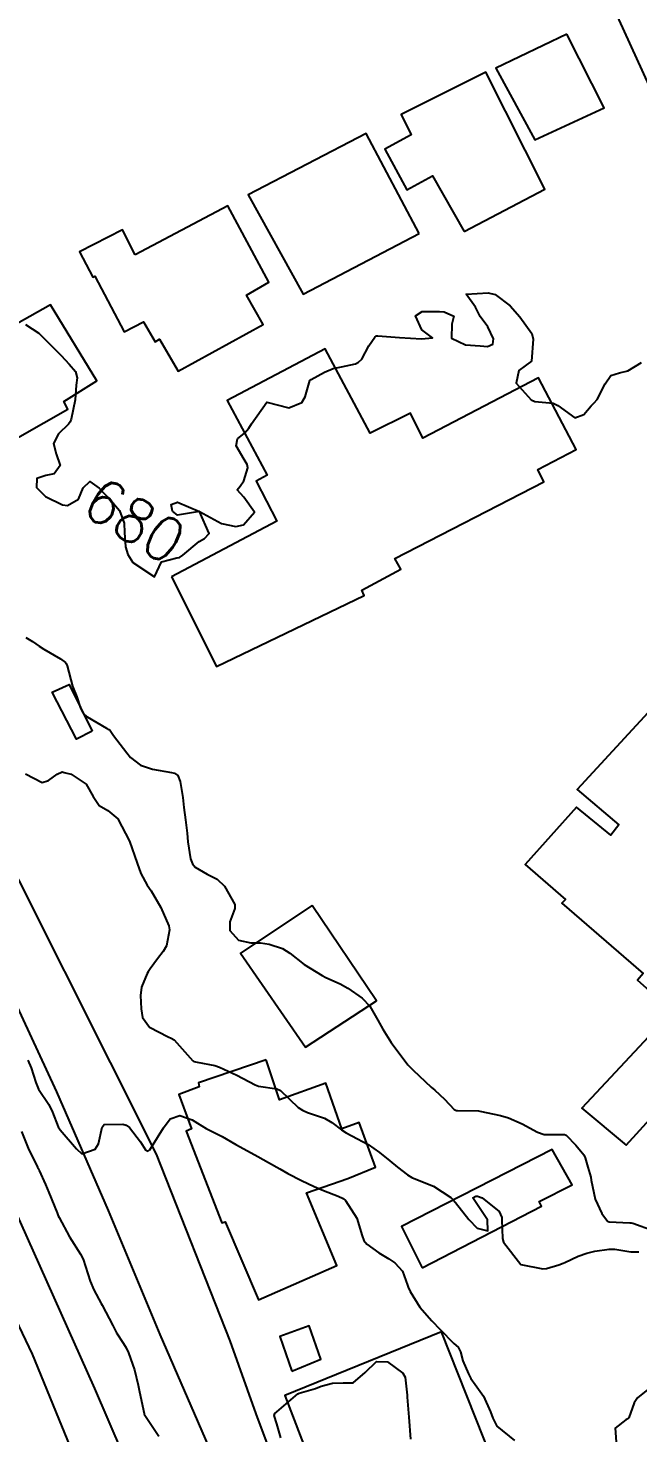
# Model space of a CAD drawing. Header units: metres. Extents: x 292545 to 299085, y 7450245 to 7463078.
# Drawn here: x 296910.8 to 296966.2, y 7453916.9 to 7454044.4 of the extents above; entities that cross this region are included whole.
import ezdxf
from ezdxf.enums import TextEntityAlignment as Align

# ---------------------------------------------------------------- set-up
doc = ezdxf.new("R2010")
doc.units = ezdxf.units.M
for name, color, linetype in [('Cotas', 45, 'Continuous'), ('Curvas de Nivel 1m', 11, 'Continuous'), ('Curvas de Nivel 5m', 15, 'Continuous'), ('Edificações', 30, 'Continuous'), ('Linha Férrea', 20, 'Continuous'), ('Vias Primárias', 230, 'Continuous')]:
    doc.layers.add(name, color=color, linetype=linetype)
doc.styles.add('Style-STANDARD', font='STANDARD.shx')

msp = doc.modelspace()

# ---------------------------------------------------------------- linework, layer by layer
at = {"layer": 'Curvas de Nivel 1m', "flags": 128}
for points, elevation in [([(296910.56, 7453989.06), (296911.15, 7453988.69), (296911.77, 7453988.26), (296912.19, 7453988), (296913.72, 7453987.12), (296914.17, 7453986.79), (296914.23, 7453986.71), (296914.26, 7453986.65), (296914.32, 7453986.5), (296914.81, 7453984.64), (296915.18, 7453983.68), (296915.52, 7453982.63), (296915.72, 7453982.23), (296916.12, 7453981.87), (296917.88, 7453980.82), (296918.1, 7453980.7), (296918.21, 7453980.6), (296918.53, 7453980.16), (296919.73, 7453978.58), (296920.07, 7453978.17), (296920.96, 7453977.46), (296922.06, 7453977.1), (296923.79, 7453976.8), (296924.05, 7453976.73), (296924.36, 7453976.53), (296924.59, 7453975.98), (296924.82, 7453974.52), (296924.91, 7453973.62), (296925.05, 7453972.52), (296925.22, 7453971.29), (296925.28, 7453970.52), (296925.51, 7453968.97), (296925.7, 7453968.51), (296925.95, 7453968.2), (296927.02, 7453967.57), (296927.94, 7453967.11), (296928.62, 7453966.47), (296929.54, 7453964.83), (296929.56, 7453964.46), (296929.1, 7453963.26), (296929.08, 7453962.47), (296929.87, 7453961.58), (296930.99, 7453961.33), (296931.87, 7453961.33), (296932.67, 7453961.23), (296933.87, 7453960.83), (296934.53, 7453960.4), (296935.85, 7453959.36), (296937.47, 7453958.37), (296937.83, 7453958.2), (296939.11, 7453957.63), (296939.82, 7453957.23), (296941.12, 7453956.33), (296941.8, 7453955.6), (296942.55, 7453954.31), (296942.98, 7453953.51), (296943.76, 7453952.29), (296945.28, 7453950.27), (296945.74, 7453949.78), (296947.39, 7453948.25), (296947.71, 7453947.96), (296948.6, 7453947.14), (296949.49, 7453946.22), (296949.61, 7453946.14), (296949.69, 7453946.12), (296949.79, 7453946.12), (296951.69, 7453946.09), (296951.82, 7453946.07), (296953.68, 7453945.65), (296954.42, 7453945.44), (296955.67, 7453944.92), (296957.06, 7453944.14), (296957.66, 7453943.94), (296959.5, 7453943.94), (296959.66, 7453943.89), (296960.53, 7453942.98), (296961.25, 7453942.09), (296961.38, 7453941.83), (296961.63, 7453940.96), (296961.88, 7453940.08), (296961.92, 7453939.78), (296962.28, 7453938.07), (296962.89, 7453936.76), (296963.42, 7453936.06), (296963.57, 7453936.01), (296965.45, 7453935.91), (296965.57, 7453935.91), (296965.7, 7453935.9), (296967.56, 7453935.24)], 681), ([(296910.54, 7453976.69), (296912.04, 7453975.88), (296912.63, 7453976.08), (296913.41, 7453976.66), (296913.86, 7453976.85), (296914.05, 7453976.81), (296914.17, 7453976.77), (296914.67, 7453976.64), (296916.04, 7453975.73), (296916.66, 7453974.61), (296917.22, 7453973.82), (296918.01, 7453973.35), (296918.91, 7453972.59), (296919.98, 7453970.58), (296920.67, 7453968.57), (296921.01, 7453967.63), (296921.59, 7453966.56), (296921.93, 7453966.07), (296922.82, 7453964.54), (296923.55, 7453962.87), (296923.61, 7453962.53), (296923.33, 7453961.08), (296923.04, 7453960.54), (296922.51, 7453959.89), (296921.84, 7453958.97), (296921.68, 7453958.72), (296921.59, 7453958.56), (296921.07, 7453957.32), (296920.96, 7453956.57), (296921.03, 7453955.34), (296921.16, 7453954.57), (296921.78, 7453953.68), (296923.49, 7453952.81), (296923.77, 7453952.69), (296924.02, 7453952.53), (296925.74, 7453950.64), (296925.82, 7453950.58), (296926.12, 7453950.5), (296927.74, 7453950.19), (296928.15, 7453950.06), (296929.73, 7453949.34), (296931.39, 7453948.44), (296931.71, 7453948.33), (296933.37, 7453948.08), (296933.71, 7453947.92), (296935.3, 7453946.39), (296935.69, 7453946.14), (296936.14, 7453945.93), (296937.68, 7453945.41), (296938.36, 7453945.04), (296939.24, 7453944.35), (296939.67, 7453944.08), (296940.17, 7453943.83), (296941.65, 7453943.02), (296942.68, 7453942.31), (296943.64, 7453941.55), (296944.32, 7453940.98), (296945.24, 7453940.28), (296945.62, 7453940.05), (296945.98, 7453939.9), (296947.61, 7453939.25), (296949.16, 7453938.23), (296949.38, 7453938.01), (296949.59, 7453937.76), (296950.8, 7453936.21), (296951.57, 7453935.43), (296952.55, 7453935.21), (296952.5, 7453936.19), (296951.59, 7453937.57), (296951.17, 7453938.2), (296951.45, 7453938.35), (296951.6, 7453938.35), (296952.02, 7453938.2), (296953.58, 7453936.96), (296953.81, 7453936.41), (296953.81, 7453936.18), (296953.87, 7453934.49), (296953.96, 7453934.17), (296955.52, 7453932.15), (296957.52, 7453931.76), (296957.87, 7453931.78), (296958.99, 7453932.12), (296959.38, 7453932.26), (296959.53, 7453932.33), (296960.73, 7453932.9), (296961.54, 7453933.17), (296962.27, 7453933.34), (296963.55, 7453933.54), (296964.08, 7453933.52), (296965.54, 7453933.29), (296966.27, 7453933.3)], 682), ([(296910.73, 7453950.69), (296911.05, 7453949.99), (296911.45, 7453948.67), (296911.71, 7453948.05), (296912.65, 7453946.66), (296912.99, 7453945.97), (296913.48, 7453944.65), (296913.67, 7453944.36), (296915.17, 7453942.63), (296915.64, 7453942.18), (296916.85, 7453942.61), (296917.16, 7453943.09), (296917.49, 7453944.6), (296917.68, 7453944.84), (296919.38, 7453944.87), (296919.68, 7453944.79), (296919.98, 7453944.58), (296920.97, 7453943.26), (296921.44, 7453942.56), (296921.64, 7453942.44), (296921.82, 7453942.56), (296922.53, 7453943.68), (296923.05, 7453944.54), (296923.68, 7453945.37), (296924.55, 7453945.66), (296925.68, 7453945.28), (296926.15, 7453944.98), (296926.95, 7453944.49), (296927.67, 7453944.13), (296928.39, 7453943.75), (296929.65, 7453943.03), (296930.69, 7453942.45), (296931.64, 7453941.93), (296932.6, 7453941.39), (296933.63, 7453940.82), (296934.37, 7453940.4), (296935.61, 7453939.76), (296936.75, 7453939.23), (296937.6, 7453938.87), (296938.94, 7453938.35), (296939.39, 7453938.14), (296939.59, 7453937.96), (296940.62, 7453936.33), (296941.13, 7453934.75), (296941.26, 7453934.32), (296941.55, 7453933.97), (296942.63, 7453933.21), (296943.53, 7453932.65), (296944.07, 7453932.29), (296944.77, 7453931.54), (296945.24, 7453930.27), (296945.31, 7453930.08), (296945.49, 7453929.7), (296946.35, 7453928.26), (296947.46, 7453927.03), (296948.2, 7453926.24), (296949.44, 7453924.98), (296949.85, 7453924.64), (296950.05, 7453924.22), (296950.26, 7453923.38), (296950.77, 7453922.21), (296951, 7453921.8), (296951.39, 7453921.25), (296952.14, 7453920.19), (296952.79, 7453918.77), (296953, 7453918.18), (296953.35, 7453917.46), (296954.97, 7453916.16)], 683), ([(296910.16, 7453944.2), (296910.77, 7453942.69), (296911.63, 7453940.98), (296911.73, 7453940.78), (296911.77, 7453940.68), (296912.33, 7453939.39), (296912.66, 7453938.66), (296913.41, 7453936.82), (296913.46, 7453936.65), (296913.49, 7453936.57), (296913.57, 7453936.41), (296914.53, 7453934.64), (296915.53, 7453933.07), (296915.75, 7453932.63), (296916.18, 7453931.29), (296916.41, 7453930.62), (296916.73, 7453929.85), (296917.39, 7453928.61), (296917.48, 7453928.46), (296918.47, 7453926.59), (296918.79, 7453925.94), (296919.44, 7453924.98), (296919.68, 7453924.58), (296919.88, 7453924.12), (296920.44, 7453922.57), (296920.77, 7453921.19), (296920.88, 7453920.57), (296921.3, 7453918.62), (296921.32, 7453918.56), (296921.36, 7453918.46), (296922.65, 7453916.54)], 684), ([(296933.73, 7453916.41), (296933.35, 7453917.67), (296933.12, 7453918.42), (296933.18, 7453918.61), (296933.37, 7453918.77), (296935.28, 7453920.39), (296935.38, 7453920.45), (296936.89, 7453920.87), (296937.39, 7453921.09), (296938.42, 7453921.38), (296939.39, 7453921.39), (296940.31, 7453921.41), (296941.4, 7453922.32), (296942.41, 7453923.32), (296943.42, 7453923.3), (296944.82, 7453922.28), (296945.02, 7453921.9), (296945.21, 7453920.27), (296945.22, 7453920.11), (296945.36, 7453918.27), (296945.52, 7453916.27)], 684), ([(296967.39, 7453921.03), (296966.13, 7453920.03), (296965.83, 7453919.58), (296965.36, 7453918.22), (296965.27, 7453918.13), (296965.06, 7453918.04), (296964.11, 7453917.29), (296964.19, 7453916.05)], 682)]:
    msp.add_lwpolyline(points, dxfattribs=dict(at, elevation=elevation))
at = {"layer": 'Curvas de Nivel 5m', "elevation": 680, "flags": 128}
msp.add_lwpolyline([(296910.53, 7454017.47), (296911.73, 7454016.68), (296912.52, 7454015.91), (296913.76, 7454014.66), (296914.5, 7454013.88), (296915.06, 7454013.21), (296915.22, 7454012.64), (296915.14, 7454011.97), (296915.03, 7454010.64), (296914.66, 7454008.87), (296914.59, 7454008.65), (296914.43, 7454008.41), (296913.53, 7454007.55), (296913.08, 7454006.66), (296913.32, 7454005.74), (296913.69, 7454004.66), (296913.14, 7454003.9), (296912.37, 7454003.77), (296911.57, 7454003.48), (296911.52, 7454002.68), (296912.35, 7454001.86), (296913.89, 7454001.1), (296914.34, 7454001.03), (296915.35, 7454001.63), (296915.77, 7454002.63), (296916.37, 7454003.22), (296917.23, 7454002.61), (296918.35, 7454001.42), (296919.07, 7454000.59), (296919.48, 7453999.43), (296919.51, 7453998.59), (296919.61, 7453997.28), (296919.82, 7453996.58), (296920.28, 7453995.88), (296922.26, 7453994.55), (296922.88, 7453995.94), (296924.29, 7453996.28), (296924.51, 7453996.31), (296924.81, 7453996.52), (296926.31, 7453997.77), (296926.78, 7453998.03), (296927.2, 7453998.49), (296926.33, 7454000.5), (296924.33, 7454000.16), (296923.88, 7454000.53), (296923.75, 7454001.13), (296924.34, 7454001.33), (296926.33, 7454000.5), (296928.32, 7453999.41), (296929.65, 7453999.14), (296930.32, 7453999.29), (296931.34, 7454000.44), (296930.35, 7454001.79), (296929.76, 7454002.47), (296930.02, 7454002.81), (296930.37, 7454003.27), (296930.73, 7454004.45), (296930.68, 7454004.75), (296930.39, 7454005.21), (296929.67, 7454006.47), (296929.79, 7454007.09), (296930.42, 7454007.6), (296930.82, 7454008.06), (296931.06, 7454008.45), (296932.45, 7454010.43), (296934.45, 7454009.91), (296935.62, 7454010.39), (296935.94, 7454010.91), (296936.35, 7454012.38), (296936.48, 7454012.49), (296937.7, 7454013.15), (296938.49, 7454013.48), (296939.23, 7454013.62), (296940.5, 7454013.91), (296940.79, 7454014.04), (296941.09, 7454014.33), (296941.71, 7454015.52), (296942.26, 7454016.31), (296942.41, 7454016.43), (296942.53, 7454016.45), (296944.52, 7454016.29), (296946.52, 7454016.17), (296947.52, 7454016.26), (296946.53, 7454016.99), (296945.96, 7454018.27), (296946.56, 7454018.66), (296948.14, 7454018.66), (296948.56, 7454018.61), (296949.44, 7454018.23), (296949.27, 7454017.5), (296949.24, 7454016.23), (296950.52, 7454015.64), (296951.83, 7454015.52), (296952.52, 7454015.46), (296953, 7454015.7), (296953.06, 7454016.18), (296952.54, 7454017.26), (296951.85, 7454018.2), (296951.4, 7454019.04), (296950.57, 7454020.22), (296952.57, 7454020.36), (296953.2, 7454020.18), (296954.56, 7454019.16), (296955.45, 7454018.16), (296956.53, 7454016.66), (296956.65, 7454016.15), (296956.5, 7454014.15), (296955.35, 7454013.3), (296955.11, 7454012.16), (296956.46, 7454010.62), (296956.8, 7454010.49), (296958.46, 7454010.33), (296958.9, 7454010.12), (296960.44, 7454009), (296961.25, 7454009.29), (296961.91, 7454010.09), (296962.19, 7454010.35), (296962.46, 7454010.65), (296963.19, 7454012.07), (296963.7, 7454012.84), (296964.49, 7454013.07), (296965.25, 7454013.28), (296966.5, 7454014.03)], dxfattribs=at)
at = {"layer": 'Edificações'}
for points in [[(296959.72, 7454043.82), (296953.25, 7454040.74), (296956.81, 7454034.25), (296963.12, 7454037.14)], [(296950.37, 7454025.92), (296957.71, 7454029.76), (296952.35, 7454040.38), (296944.66, 7454036.53), (296945.58, 7454034.68), (296943.17, 7454033.38), (296945.19, 7454029.7), (296947.52, 7454030.98)], [(296946.29, 7454025.72), (296941.47, 7454034.81), (296930.76, 7454029.24), (296935.76, 7454020.22)], [(296920.49, 7454023.8), (296919.33, 7454026.06), (296915.44, 7454024.06), (296916.63, 7454021.77), (296916.83, 7454021.85), (296919.48, 7454016.8), (296921.24, 7454017.71), (296922.32, 7454015.9), (296922.71, 7454016.13), (296924.41, 7454013.22), (296932.11, 7454017.47), (296930.61, 7454020.14), (296932.64, 7454021.3), (296928.9, 7454028.24)], [(296903.01, 7454025.33), (296900.14, 7454023.96), (296899.9, 7454024.41), (296896.16, 7454022.17), (296900.4, 7454014.25), (296903.33, 7454015.19), (296898.69, 7454012.07), (296903.65, 7454003.7), (296914.36, 7454009.8), (296914.01, 7454010.47), (296917.02, 7454012.37), (296912.8, 7454019.26), (296909.75, 7454017.54), (296909.57, 7454017.85), (296907.45, 7454016.71)], [(296923.79, 7453994.55), (296927.89, 7453986.42), (296941.31, 7453992.87), (296941.1, 7453993.36), (296944.64, 7453995.27), (296944.1, 7453996.22), (296957.63, 7454003.19), (296957.07, 7454004.31), (296960.55, 7454006.13), (296957.14, 7454012.64), (296946.64, 7454007.14), (296945.51, 7454009.41), (296941.84, 7454007.61), (296937.75, 7454015.25), (296928.85, 7454010.58), (296932.48, 7454003.8), (296931.48, 7454003.25), (296933.35, 7453999.62)], [(296916.58, 7453980.54), (296915.15, 7453979.82), (296912.94, 7453984.1), (296914.48, 7453984.8)], [(296936.56, 7453964.72), (296930.06, 7453960.41), (296935.97, 7453951.87), (296942.41, 7453956.06)], [(296932.39, 7453950.73), (296926.24, 7453948.64), (296926.32, 7453948.27), (296924.45, 7453947.56), (296925.61, 7453944.44), (296925.11, 7453944.23), (296928.36, 7453935.93), (296928.68, 7453936.02), (296931.69, 7453928.92), (296938.81, 7453932.04), (296936.05, 7453938.63), (296939.82, 7453939.96), (296942.33, 7453940.96), (296940.84, 7453945.03), (296939.27, 7453944.46), (296937.81, 7453948.6), (296933.6, 7453947.08)], [(296946.56, 7453931.85), (296957.4, 7453937.44), (296957.19, 7453937.85), (296960.19, 7453939.36), (296958.37, 7453942.59), (296944.68, 7453935.58)], [(296934.72, 7453922.46), (296937.36, 7453923.53), (296936.31, 7453926.56), (296933.64, 7453925.59)], [(296946.56, 7453911.69), (296946.87, 7453910.94), (296950.05, 7453912.36), (296949.75, 7453913.08), (296952.94, 7453914.45), (296948.34, 7453926.04), (296934.08, 7453920.25), (296937.89, 7453910.38), (296941.82, 7453911.92), (296942.57, 7453910.02), (296946.56, 7453911.69)]]:
    msp.add_lwpolyline(points, close=True, dxfattribs=at)
msp.add_lwpolyline([(296967.43, 7453982.62), (296960.65, 7453975.25), (296964.44, 7453972.06), (296963.71, 7453971.12), (296960.6, 7453973.66), (296955.92, 7453968.44), (296959.59, 7453965.27), (296959.27, 7453964.94), (296966.65, 7453958.57), (296966.12, 7453957.96), (296969.31, 7453955.15), (296961.08, 7453946.34), (296965.11, 7453942.98), (296974.41, 7453953.16)], dxfattribs=at)
at = {"layer": 'Linha Férrea', "linetype": 'Continuous'}
for points in [[(296609.89, 7454410.99), (296628.63, 7454382.18), (296650.56, 7454347.76), (296671.87, 7454315.12), (296691.55, 7454284.98), (296714.32, 7454249.85), (296718.57, 7454243.23), (296730.63, 7454224.26), (296741.77, 7454206.8), (296758.39, 7454181.15), (296774.9, 7454155.28), (296789.69, 7454132.19), (296801.76, 7454113.01), (296812.99, 7454095.34), (296829.77, 7454069.27), (296849.15, 7454038.21), (296869.37, 7454004.52), (296888.14, 7453970.96), (296899.21, 7453948.97), (296911.12, 7453924.01), (296921.51, 7453898.63)], [(296923.15, 7453906.18), (296916.83, 7453920.88), (296909.44, 7453937.39)]]:
    msp.add_lwpolyline(points, dxfattribs=at)
at = {"layer": 'Vias Primárias'}
msp.add_lwpolyline([(296807.03, 7454136.67), (296812.32, 7454128.34), (296817.95, 7454119.48), (296828.08, 7454103.51), (296835, 7454092.69), (296841.53, 7454082.39), (296848.34, 7454071.79), (296855.34, 7454061.01), (296862.02, 7454050.13), (296868.58, 7454039.89), (296874.07, 7454028.72), (296879.34, 7454017.25), (296885.13, 7454005.03), (296888.45, 7453998.43), (296894, 7453987.02), (296898.42, 7453978.37), (296903.63, 7453968.93), (296908.63, 7453958), (296913.33, 7453947.81), (296918.05, 7453937.05), (296922.72, 7453925.77), (296927.46, 7453914.93)], dxfattribs=at)
for points in [[(297047.23, 7453852.87), (297043.72, 7453870.91), (297040.6, 7453886.55), (297036.8, 7453906.02), (297036.37, 7453908.58, 0.026137), (297031.03, 7453922.2), (297028.37, 7453927.19), (297019.98, 7453942.22), (297011.76, 7453956.81), (297002.94, 7453972.56), (296994.37, 7453987.55), (296986.55, 7454001.47), (296978.59, 7454015.56), (296973.92, 7454024.46), (296961.59, 7454051.46), (296951.03, 7454075.21), (296940.01, 7454099.14), (296936.45, 7454107.37, 0.32871), (296923.46, 7454113.44, 2.376632)], [(296987.2, 7453841.7), (296976.75, 7453839.29, -0.296418), (296963.37, 7453844.17), (296961.33, 7453846.77), (296955.58, 7453856.74), (296948.69, 7453874.44), (296942.5, 7453888.64), (296937.5, 7453902.5), (296931.5, 7453918.58), (296929.12, 7453925.22), (296922.42, 7453942.15), (296905.71, 7453975.39), (296895.19, 7453994.3), (296891.48, 7454003.82), (296884.75, 7454019.59), (296877.12, 7454035.55), (296870.93, 7454048.43), (296860.76, 7454068.05, -0.29018), (296863.89, 7454075.25, -2.596388)]]:
    msp.add_lwpolyline(points, format="xyb", dxfattribs=at)

# ---------------------------------------------------------------- texts
at = {"layer": 'Cotas', "style": 'Style-STANDARD'}
msp.add_text('680', height=4, rotation=328.3349, dxfattribs=at).set_placement((296920.44, 7453999.68, 680), align=Align.MIDDLE_CENTER)

doc.saveas('drawing.dxf')
